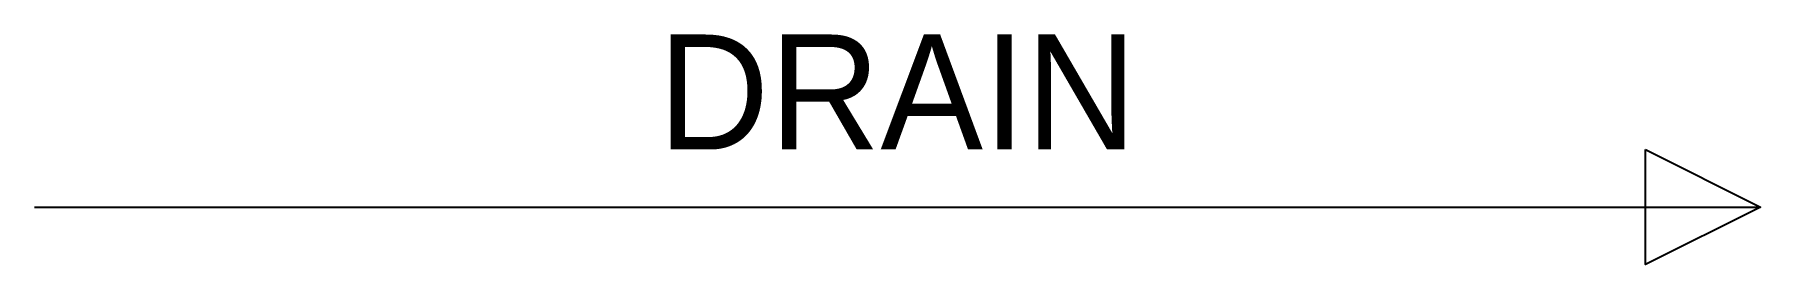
# Model space of a CAD drawing. Header units: metres. Extents: x 0 to 6, y -0.2 to 0.6.
import ezdxf
from ezdxf.enums import TextEntityAlignment as Align

# ---------------------------------------------------------------- set-up
doc = ezdxf.new("R2010")
doc.units = ezdxf.units.M

msp = doc.modelspace()

# ---------------------------------------------------------------- linework, layer by layer
msp.add_line((0, 0), (6, 0))
msp.add_lwpolyline([(5.6, 0.2), (6, 0), (5.6, -0.2), (5.6, 0.2)], close=True)

# ---------------------------------------------------------------- texts
msp.add_text('DRAIN', height=0.4).set_placement((3, 0.4), align=Align.MIDDLE_CENTER)

doc.saveas('drawing.dxf')
